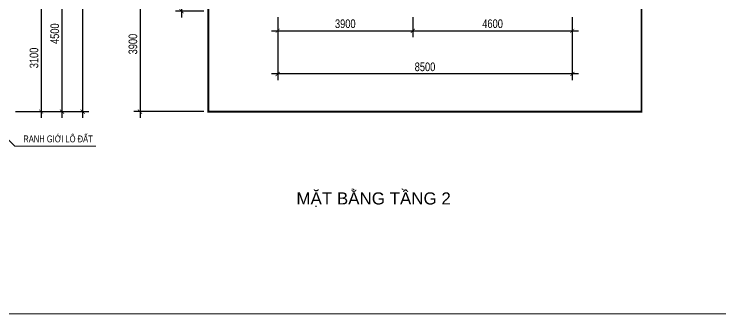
# Model space of a CAD drawing. Header units: millimetres. Extents: x 33748 to 451939, y -263262 to 62681.
# Drawn here: x 206406 to 226796, y 22261 to 30917 of the extents above; entities that cross this region are included whole.
import ezdxf
from ezdxf.enums import TextEntityAlignment as Align

# ---------------------------------------------------------------- set-up
doc = ezdxf.new("R2010")
doc.units = ezdxf.units.MM
doc.header["$PDMODE"] = 98
doc.linetypes.add('CENTER', pattern=[50.8, 31.75, -6.35, 6.35, -6.35])
doc.linetypes.add('HIDDEN', pattern=[0.375, 0.25, -0.125])
doc.layers.get('Defpoints').update_dxf_attribs({"color": 202, "lineweight": 13})
doc.layers.add('-HATCH CONCRETE', color=54, linetype='Continuous')
doc.layers.add('12. NET DIM', color=9, linetype='Continuous')
for name, color, linetype, lineweight in [('-RANH GIOI KHU DAT', 12, 'CENTER', 18), ('-TEXT', 7, 'Continuous', 15), ('A72', 9, 'Continuous', 5)]:
    doc.layers.add(name, color=color, linetype=linetype, lineweight=lineweight)
doc.styles.add('1', font='arial.ttf')
doc.styles.add('AVANH', font='', dxfattribs={"width": 0.8})
doc.styles.get("Standard").update_dxf_attribs({"font": 'arial.ttf'})
doc.styles.add('X-ALL-SECTION$0$ROMANS', font='arial.ttf')
doc.styles.get('AVANH').set_extended_font_data('.VnAvantH')
doc.dimstyles.new('C_100A3', dxfattribs={"dimscale": 100, "dimtxt": 2.5, "dimasz": 1.2, "dimexe": 1.8, "dimexo": 0, "dimgap": 0.75, "dimtad": 1, "dimdec": 0, "dimzin": 0, "dimdsep": 46, "dimtxsty": 'AVANH', "dimblk": 'ARCHTICK', "dimcen": 0, "dimdle": 1.8, "dimclrd": 256, "dimclre": 256, "dimclrt": 7, "dimadec": 0, "dimazin": 0, "dimtfac": 0.0001, "dimtdec": 0, "dimtix": 1, "dimtmove": 2, "dimatfit": 3, "dimldrblk": 'ARCHTICK', "dimfxl": 1.8, "dimtolj": 1, "dimtzin": 0, "dimarcsym": 0})
doc.dimstyles.new('X-ALL-SECTION$0$ARROWS', dxfattribs={"dimscale": 100, "dimtxt": 2, "dimasz": 1, "dimexe": 2, "dimexo": 5, "dimgap": 1, "dimtad": 1, "dimdec": 0, "dimzin": 0, "dimdsep": 46, "dimtxsty": 'X-ALL-SECTION$0$ROMANS', "dimblk": 'X-ALL-SECTION$0$ARROWS', "dimcen": 0, "dimclrd": 256, "dimclre": 256, "dimclrt": 256, "dimazin": 0, "dimtfac": 0.5, "dimtdec": 0, "dimtofl": 0, "dimtmove": 2, "dimatfit": 3, "dimldrblk": 'X-ALL-SECTION$0$ARROWS', "dimfxl": 1, "dimtolj": 1, "dimtzin": 0, "dimlwd": -1, "dimlwe": -1, "dimarcsym": 0})

# ---------------------------------------------------------------- blocks, each defined once
blk = doc.blocks.new('X-ALL-SECTION$0$ARROWS')
blk.add_line((-1, 0), (0, 0))
at = {"const_width": 0.35}
blk.add_lwpolyline([(-1, -1), (0, 0), (-1, 1)], dxfattribs=at)
blk = doc.blocks.new('_ARCHTICK')
at = {"const_width": 0.15}
blk.add_lwpolyline([(-0.5, -0.5), (0.5, 0.5)], dxfattribs=at)
blk = doc.blocks.new('*D84')
at = {"layer": '12. NET DIM', "lineweight": -2, "transparency": 16777216}
for p, q in [((207784, 32781), (207784, 27921)), ((206445, 32601), (207964, 32601)), ((206445, 28101), (207964, 28101))]:
    blk.add_line(p, q, dxfattribs=at)
at = {"layer": 'Defpoints', "color": 0, "transparency": 16777216}
for p in [(206445, 32601), (206445, 28101), (207784, 28101)]:
    blk.add_point(p, dxfattribs=at)
at = {"layer": '12. NET DIM', "lineweight": -2, "transparency": 16777216, "xscale": 120, "yscale": 120, "zscale": 120}
for p, rotation in [((207784, 32601), 90), ((207784, 28101), 270)]:
    blk.add_blockref('_ARCHTICK', p, dxfattribs=dict(at, rotation=rotation))
at = {"layer": '12. NET DIM', "color": 7, "transparency": 16777216, "insert": (207580, 30351), "char_height": 250, "attachment_point": 5, "rotation": 90, "style": 'AVANH'}
blk.add_mtext('\\A1;4500', dxfattribs=at)
blk = doc.blocks.new('*D85')
at = {"layer": '12. NET DIM', "lineweight": -2, "transparency": 16777216}
for p, q in [((206445, 46101), (208564, 46101)), ((208384, 27921), (208384, 46281)), ((206445, 28101), (208564, 28101))]:
    blk.add_line(p, q, dxfattribs=at)
at = {"layer": 'Defpoints', "color": 0, "transparency": 16777216}
for p in [(206445, 46101), (208384, 46101), (206445, 28101)]:
    blk.add_point(p, dxfattribs=at)
at = {"layer": '12. NET DIM', "lineweight": -2, "transparency": 16777216, "xscale": 120, "yscale": 120, "zscale": 120}
for p, rotation in [((208384, 46101), 90), ((208384, 28101), 270)]:
    blk.add_blockref('_ARCHTICK', p, dxfattribs=dict(at, rotation=rotation))
at = {"layer": '12. NET DIM', "color": 7, "transparency": 16777216, "insert": (208180, 37101), "char_height": 250, "attachment_point": 5, "rotation": 90, "style": 'AVANH'}
blk.add_mtext('\\A1;18000', dxfattribs=at)
blk = doc.blocks.new('*D93')
at = {"layer": '12. NET DIM', "lineweight": -2, "transparency": 16777216}
for p, q in [((210038, 32181), (210038, 27921)), ((211877, 32001), (209858, 32001)), ((211877, 28101), (209858, 28101))]:
    blk.add_line(p, q, dxfattribs=at)
at = {"layer": 'Defpoints', "color": 0, "transparency": 16777216}
for p in [(211877, 32001), (210038, 28101), (211877, 28101)]:
    blk.add_point(p, dxfattribs=at)
at = {"layer": '12. NET DIM', "lineweight": -2, "transparency": 16777216, "xscale": 120, "yscale": 120, "zscale": 120}
for p, rotation in [((210038, 32001), 90), ((210038, 28101), 270)]:
    blk.add_blockref('_ARCHTICK', p, dxfattribs=dict(at, rotation=rotation))
at = {"layer": '12. NET DIM', "color": 7, "transparency": 16777216, "insert": (209834, 30051), "char_height": 250, "attachment_point": 5, "rotation": 90, "style": 'AVANH'}
blk.add_mtext('\\A1;3900', dxfattribs=at)
blk = doc.blocks.new('*D445')
at = {"layer": '12. NET DIM', "lineweight": -2, "transparency": 16777216}
for p, q in [((206445, 31201), (207364, 31201)), ((207184, 31381), (207184, 27921)), ((206445, 28101), (207364, 28101))]:
    blk.add_line(p, q, dxfattribs=at)
at = {"layer": 'Defpoints', "color": 0, "transparency": 16777216}
for p in [(206445, 31201), (206445, 28101), (207184, 28101)]:
    blk.add_point(p, dxfattribs=at)
at = {"layer": '12. NET DIM', "lineweight": -2, "transparency": 16777216, "xscale": 120, "yscale": 120, "zscale": 120}
for p, rotation in [((207184, 31201), 90), ((207184, 28101), 270)]:
    blk.add_blockref('_ARCHTICK', p, dxfattribs=dict(at, rotation=rotation))
at = {"layer": '12. NET DIM', "color": 7, "transparency": 16777216, "insert": (206980, 29651), "char_height": 250, "attachment_point": 5, "rotation": 90, "style": 'AVANH'}
blk.add_mtext('\\A1;3100', dxfattribs=at)
blk = doc.blocks.new('*D455')
at = {"layer": '12. NET DIM', "lineweight": -2, "transparency": 16777216}
for p, q in [((214010, 30434), (214010, 29009)), ((222509, 30434), (222509, 29009)), ((222689, 29189), (213830, 29189))]:
    blk.add_line(p, q, dxfattribs=at)
at = {"layer": 'Defpoints', "color": 0, "transparency": 16777216}
for p in [(214010, 30434), (222509, 30434), (214010, 29189)]:
    blk.add_point(p, dxfattribs=at)
at = {"layer": '12. NET DIM', "lineweight": -2, "transparency": 16777216, "xscale": 120, "yscale": 120, "zscale": 120, "rotation": 180}
blk.add_blockref('_ARCHTICK', (214010, 29189), dxfattribs=at)
at = {"layer": '12. NET DIM', "lineweight": -2, "transparency": 16777216, "xscale": 120, "yscale": 120, "zscale": 120}
blk.add_blockref('_ARCHTICK', (222509, 29189), dxfattribs=at)
at = {"layer": '12. NET DIM', "color": 7, "transparency": 16777216, "insert": (218260, 29393), "char_height": 250, "attachment_point": 5, "style": 'AVANH'}
blk.add_mtext('\\A1;8500', dxfattribs=at)
blk = doc.blocks.new('*D541')
at = {"layer": '12. NET DIM', "lineweight": -2, "transparency": 16777216}
for p, q in [((211238, 32181), (211238, 30821)), ((211877, 32001), (211058, 32001)), ((211877, 31001), (211058, 31001))]:
    blk.add_line(p, q, dxfattribs=at)
at = {"layer": 'Defpoints', "color": 0, "transparency": 16777216}
for p in [(211877, 32001), (211238, 31001), (211877, 31001)]:
    blk.add_point(p, dxfattribs=at)
at = {"layer": '12. NET DIM', "lineweight": -2, "transparency": 16777216, "xscale": 120, "yscale": 120, "zscale": 120}
for p, rotation in [((211238, 32001), 90), ((211238, 31001), 270)]:
    blk.add_blockref('_ARCHTICK', p, dxfattribs=dict(at, rotation=rotation))
at = {"layer": '12. NET DIM', "color": 7, "transparency": 16777216, "insert": (211034, 31501), "char_height": 250, "attachment_point": 5, "rotation": 90, "style": 'AVANH'}
blk.add_mtext('\\A1;1000', dxfattribs=at)
blk = doc.blocks.new('*D796')
at = {"layer": '-HATCH CONCRETE', "lineweight": -2, "transparency": 16777216}
for p, q in [((214010, 30833), (214010, 30254)), ((217910, 30833), (217910, 30254)), ((213830, 30434), (218090, 30434))]:
    blk.add_line(p, q, dxfattribs=at)
at = {"layer": 'Defpoints', "color": 0, "transparency": 16777216}
for p in [(214010, 30833), (217910, 30833), (217910, 30434)]:
    blk.add_point(p, dxfattribs=at)
at = {"layer": '-HATCH CONCRETE', "lineweight": -2, "transparency": 16777216, "xscale": 120, "yscale": 120, "zscale": 120, "rotation": 180}
blk.add_blockref('_ARCHTICK', (214010, 30434), dxfattribs=at)
at = {"layer": '-HATCH CONCRETE', "lineweight": -2, "transparency": 16777216, "xscale": 120, "yscale": 120, "zscale": 120}
blk.add_blockref('_ARCHTICK', (217910, 30434), dxfattribs=at)
at = {"layer": '-HATCH CONCRETE', "color": 7, "transparency": 16777216, "insert": (215960, 30638), "char_height": 250, "attachment_point": 5, "style": 'AVANH'}
blk.add_mtext('\\A1;3900', dxfattribs=at)
blk = doc.blocks.new('ARCHTICK')
at = {"color": 0, "linetype": 'ByBlock', "const_width": 0.15}
blk.add_lwpolyline([(-0.5, -0.5), (0.5, 0.5)], dxfattribs=at)
blk = doc.blocks.new('*D811')
at = {"layer": '-HATCH CONCRETE', "lineweight": -2, "transparency": 16777216}
for p, q in [((214010, 30833), (214010, 30254)), ((217910, 30833), (217910, 30254)), ((213830, 30434), (218090, 30434))]:
    blk.add_line(p, q, dxfattribs=at)
at = {"layer": 'Defpoints', "color": 0, "transparency": 16777216}
for p in [(214010, 30833), (217910, 30833), (217910, 30434)]:
    blk.add_point(p, dxfattribs=at)
at = {"layer": '-HATCH CONCRETE', "lineweight": -2, "transparency": 16777216, "xscale": 120, "yscale": 120, "zscale": 120, "rotation": 180}
blk.add_blockref('_ARCHTICK', (214010, 30434), dxfattribs=at)
at = {"layer": '-HATCH CONCRETE', "lineweight": -2, "transparency": 16777216, "xscale": 120, "yscale": 120, "zscale": 120}
blk.add_blockref('_ARCHTICK', (217910, 30434), dxfattribs=at)
at = {"layer": '-HATCH CONCRETE', "color": 7, "transparency": 16777216, "insert": (215960, 30638), "char_height": 250, "attachment_point": 5, "style": 'AVANH'}
blk.add_mtext('\\A1;3900', dxfattribs=at)
blk = doc.blocks.new('*D812')
at = {"layer": '-HATCH CONCRETE', "lineweight": -2, "transparency": 16777216}
for p, q in [((217910, 30833), (217910, 30254)), ((222509, 30833), (222509, 30254)), ((217730, 30434), (222689, 30434))]:
    blk.add_line(p, q, dxfattribs=at)
at = {"layer": 'Defpoints', "color": 0, "transparency": 16777216}
for p in [(217910, 30833), (222509, 30833), (222509, 30434)]:
    blk.add_point(p, dxfattribs=at)
at = {"layer": '-HATCH CONCRETE', "lineweight": -2, "transparency": 16777216, "xscale": 120, "yscale": 120, "zscale": 120, "rotation": 180}
blk.add_blockref('_ARCHTICK', (217910, 30434), dxfattribs=at)
at = {"layer": '-HATCH CONCRETE', "lineweight": -2, "transparency": 16777216, "xscale": 120, "yscale": 120, "zscale": 120}
blk.add_blockref('_ARCHTICK', (222509, 30434), dxfattribs=at)
at = {"layer": '-HATCH CONCRETE', "color": 7, "transparency": 16777216, "insert": (220210, 30638), "char_height": 250, "attachment_point": 5, "style": 'AVANH'}
blk.add_mtext('\\A1;4600', dxfattribs=at)

msp = doc.modelspace()

# ---------------------------------------------------------------- linework, layer by layer
at = {"layer": '-RANH GIOI KHU DAT', "linetype": 'HIDDEN', "ltscale": 10, "const_width": 50}
msp.add_lwpolyline([(212009.7, 28100.8), (224509.7, 28100.8), (224509.7, 48100.8), (212009.7, 48100.8)], close=True, dxfattribs=at)
at = {"layer": 'Defpoints'}
msp.add_lwpolyline([(227045.9, 22260.6), (227045.9, 55524.6), (180005.9, 55524.6), (180005.9, 22260.6)], close=True, dxfattribs=at)

# ---------------------------------------------------------------- texts
at = {"layer": '-TEXT', "style": '1', "width": 0.75}
msp.add_text('RANH GIỚI LÔ ĐẤT', height=200, rotation=360, dxfattribs=at).set_placement((206671.1, 27213.7))
at = {"layer": '-TEXT', "color": 4}
msp.add_text('MẶT BẰNG TẦNG 2', height=350, dxfattribs=at).set_placement((216778, 25419.5), align=Align.CENTER)

# ---------------------------------------------------------------- dimensions: what is measured, and where the dimension line sits
at = {"layer": '-HATCH CONCRETE'}
for base, p1, p2, picture, middle in [((217909.7, 30433.6), (214009.7, 30832.6), (217909.7, 30832.6), '*D796', (215959.7, 30637.8)), ((217909.7, 30433.6), (214009.7, 30832.6), (217909.7, 30832.6), '*D811', (215959.7, 30637.8)), ((222509.4, 30433.6), (217909.7, 30832.6), (222509.4, 30832.6), '*D812', (220209.5, 30637.8))]:
    dim = msp.add_linear_dim(base=base, p1=p1, p2=p2, dimstyle='C_100A3', override={"dimldrblk": 'ARCHTICK'}, dxfattribs=at)
    dim.commit()
    dim.dimension.update_dxf_attribs({"geometry": picture, "text_midpoint": middle})
at = {"layer": '12. NET DIM'}
for base, p1, p2, picture, middle in [((208383.8, 46101.1), (206445.2, 28100.8), (206445.2, 46101.1), '*D85', (208179.5, 37100.9)), ((207783.8, 28100.8), (206445.2, 32600.8), (206445.2, 28100.8), '*D84', (207579.5, 30350.8)), ((210038.2, 28100.8), (211877.4, 32000.8), (211877.4, 28100.8), '*D93', (209833.9, 30050.8)), ((211238.2, 31000.8), (211877.4, 32000.8), (211877.4, 31000.8), '*D541', (211033.9, 31500.8)), ((207183.8, 28100.8), (206445.2, 31200.8), (206445.2, 28100.8), '*D445', (206979.5, 29650.8))]:
    dim = msp.add_linear_dim(base=base, p1=p1, p2=p2, angle=90, dimstyle='C_100A3', dxfattribs=at)
    dim.commit()
    dim.dimension.update_dxf_attribs({"geometry": picture, "text_midpoint": middle})
dim = msp.add_linear_dim(base=(214009.7, 29188.6), p1=(222509.4, 30433.6), p2=(214009.7, 30433.6), dimstyle='C_100A3', dxfattribs=at)
dim.commit()
dim.dimension.update_dxf_attribs({"geometry": '*D455', "text_midpoint": (218259.5, 29392.9)})

# ---------------------------------------------------------------- leaders
at = {"layer": 'A72'}
msp.add_leader([(205393.9, 28125.8), (206425.7, 27103.1), (208762.6, 27103.1)], dimstyle='X-ALL-SECTION$0$ARROWS', override={"dimasz": 1, "dimgap": 4, "dimtad": 0}, dxfattribs=at)

doc.saveas('drawing.dxf')
